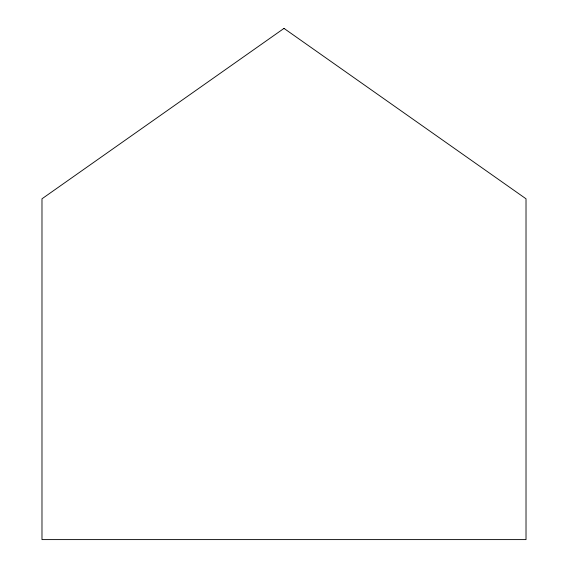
<?xml version="1.0" encoding="UTF-8"?>
<svg xmlns="http://www.w3.org/2000/svg" width="568" height="568" viewBox="0 0 568 568"><rect width="100%" height="100%" fill="white"/><g stroke="black" fill="none" stroke-linecap="round" stroke-linejoin="round"><path stroke-width="0.85" d="M284 28.4L41.982 198.8L41.982 539.6L526.018 539.6L526.018 198.8L284 28.4"/></g></svg>
